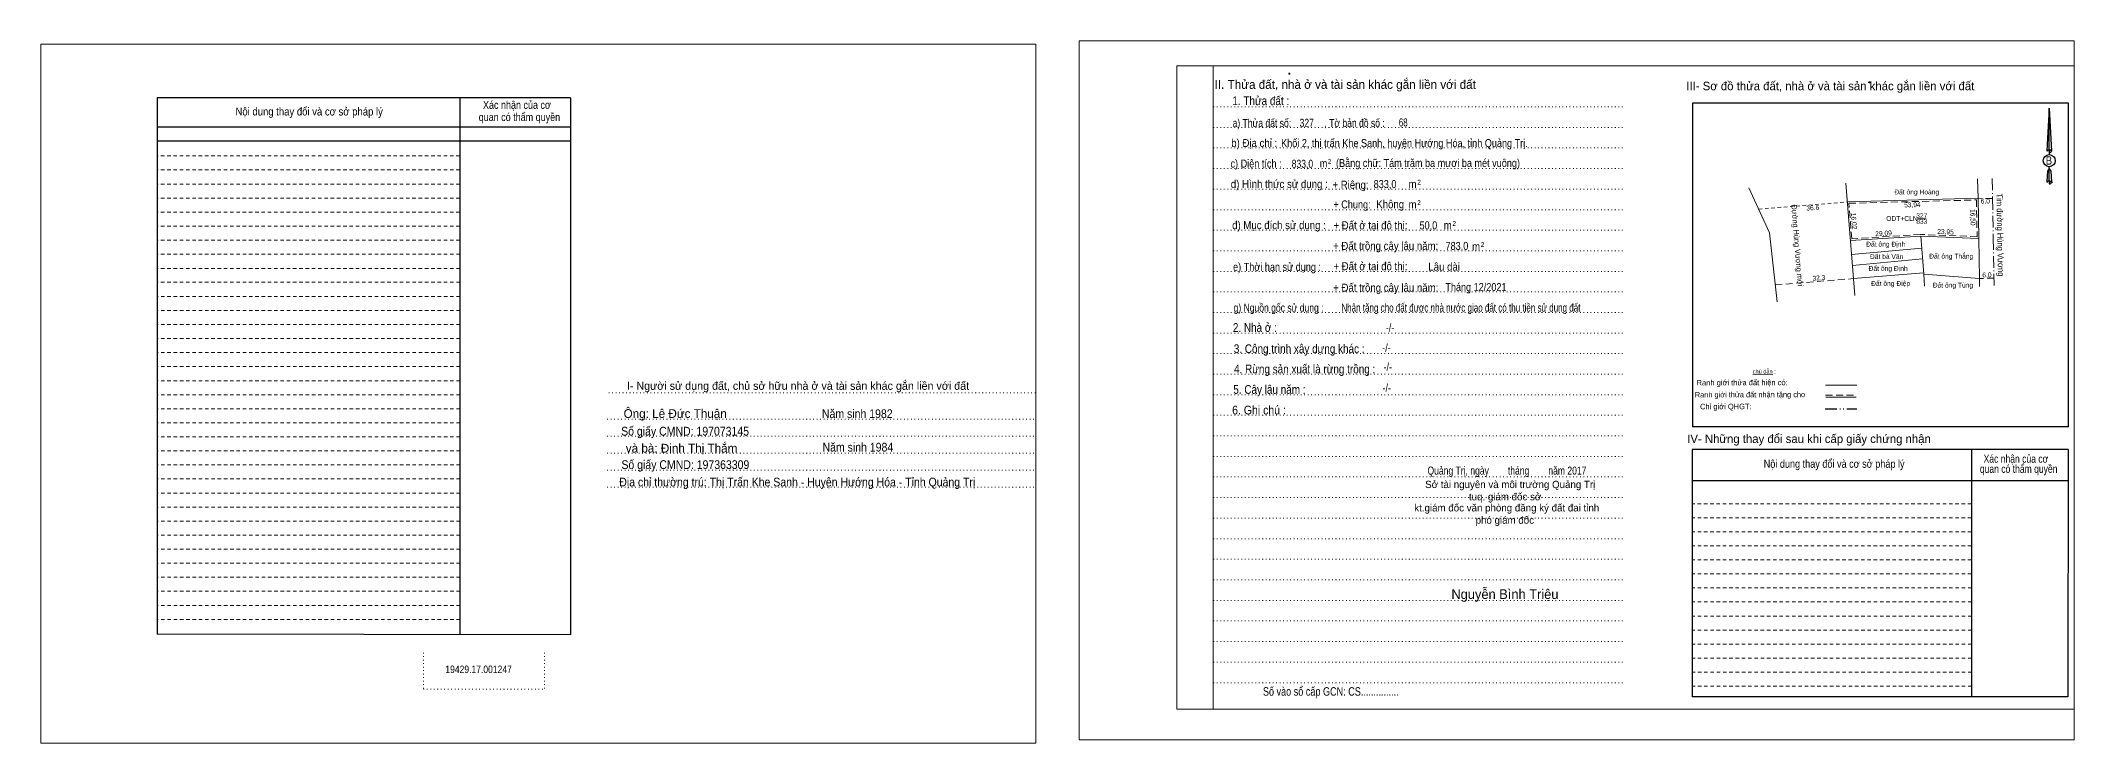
# Model space of a CAD drawing. Header units: metres. Extents: x 550190 to 552569, y 1839277 to 1839758.
# Drawn here: x 550190 to 551029, y 1839469 to 1839758 of the extents above; entities that cross this region are included whole.
import ezdxf
from ezdxf.enums import TextEntityAlignment as Align

# ---------------------------------------------------------------- set-up
doc = ezdxf.new("R2010")
doc.units = ezdxf.units.M
doc.header["$LTSCALE"] = 0.96
doc.header["$PDMODE"] = 32
doc.header["$PDSIZE"] = 0.48
for name, pattern in [('DASH_DOUBLE_DOT', [9.2, 5, -1.2, 0.3, -1.2, 0.3, -1.2]), ('DOT_DASHED', [7.7, 5, -1.2, 0.3, -1.2]), ('DOTTED', [1.5, 0.3, -1.2]), ('MEDIUM_DASHED', [4.5, 3, -1.5]), ('SHORT_DASHED', [2.7, 1.5, -1.2])]:
    doc.linetypes.add(name, pattern=pattern)
for name, color, linetype, lineweight in [('1', 7, 'DOTTED', 13), ('18', 7, 'Continuous', 25), ('2', 7, 'SHORT_DASHED', 13), ('28', 7, 'Continuous', 25), ('5', 7, 'Continuous', 13), ('55', 7, 'Continuous', 13), ('7', 7, 'Continuous', 13)]:
    doc.layers.add(name, color=color, linetype=linetype, lineweight=lineweight)
doc.layers.add('9', color=7, linetype='Continuous')

msp = doc.modelspace()

# ---------------------------------------------------------------- linework, layer by layer
at = {"layer": '1', "linetype": 'Continuous'}
for p, q in [((550658.34, 1839747.97), (551028.54, 1839747.97)), ((550658.34, 1839747.97), (550658.34, 1839482.97)), ((551028.54, 1839747.97), (551028.54, 1839480.73)), ((550658.34, 1839482.97), (551028.54, 1839482.97))]:
    msp.add_line(p, q, dxfattribs=at)
at = {"layer": '1'}
for p, q in [((550673.34, 1839747.97), (550673.34, 1839482.97)), ((550673.34, 1839747.97), (550673.34, 1839482.97)), ((550673.5, 1839731.13), (550842.58, 1839731.13)), ((550673.5, 1839722.69), (550842.58, 1839722.69)), ((550673.5, 1839714.21), (550842.58, 1839714.21)), ((550673.5, 1839705.73), (550842.58, 1839705.73)), ((550673.5, 1839697.25), (550842.58, 1839697.25)), ((550673.5, 1839688.77), (550842.58, 1839688.77)), ((550673.5, 1839680.33), (550842.58, 1839680.33)), ((550673.5, 1839671.85), (550842.58, 1839671.85)), ((550673.5, 1839663.37), (550842.58, 1839663.37)), ((550673.5, 1839654.89), (550842.58, 1839654.89)), ((550673.5, 1839646.45), (550842.58, 1839646.45)), ((550673.5, 1839637.97), (550842.58, 1839637.97)), ((550673.5, 1839629.49), (550842.58, 1839629.49)), ((550424.1, 1839613.33), (550600.22, 1839613.33)), ((550673.5, 1839621.01), (550842.58, 1839621.01)), ((550673.5, 1839612.53), (550842.58, 1839612.53)), ((550423.52, 1839602.53), (550599.62, 1839602.53)), ((550673.5, 1839604.09), (550842.58, 1839604.09)), ((550423.52, 1839595.53), (550599.62, 1839595.53)), ((550423.52, 1839588.53), (550599.62, 1839588.53)), ((550673.5, 1839595.61), (550842.58, 1839595.61)), ((550423.52, 1839581.53), (550599.62, 1839581.53)), ((550673.5, 1839587.13), (550842.58, 1839587.13)), ((550423.52, 1839574.53), (550599.62, 1839574.53)), ((550673.5, 1839578.69), (550842.58, 1839578.69)), ((550673.5, 1839570.21), (550842.58, 1839570.21)), ((550673.5, 1839561.69), (550842.58, 1839561.69)), ((550673.5, 1839553.25), (550842.58, 1839553.25)), ((550673.5, 1839544.81), (550842.58, 1839544.81)), ((550673.5, 1839536.29), (550842.58, 1839536.29)), ((550673.5, 1839527.81), (550842.58, 1839527.81)), ((550673.5, 1839519.37), (550842.58, 1839519.37)), ((550347.66, 1839506.25), (550347.66, 1839491.25)), ((550397.62, 1839506.25), (550397.62, 1839491.25)), ((550673.5, 1839510.89), (550842.58, 1839510.89)), ((550673.5, 1839502.41), (550842.58, 1839502.41)), ((550347.66, 1839491.25), (550397.62, 1839491.25)), ((550673.5, 1839493.93), (550842.58, 1839493.93))]:
    msp.add_line(p, q, dxfattribs=at)
at = {"layer": '1', "linetype": 'Continuous'}
for points in [[(550189.84, 1839468.97), (550600.24, 1839468.97), (550600.24, 1839756.97), (550189.84, 1839756.97)], [(550189.84, 1839756.97), (550600.24, 1839756.97), (550600.24, 1839468.97), (550189.84, 1839468.97)], [(550189.84, 1839468.97), (550600.24, 1839468.97), (550600.24, 1839756.97), (550189.84, 1839756.97)], [(550618.14, 1839470.37), (551028.54, 1839470.37), (551028.54, 1839758.37), (550618.14, 1839758.37)], [(550673.34, 1839747.97), (551028.54, 1839747.97), (551028.54, 1839482.97), (550673.34, 1839482.97)]]:
    msp.add_lwpolyline(points, close=True, dxfattribs=at)
at = {"layer": '18'}
for p, q in [((551018.16, 1839730.57), (551019.1, 1839712.85)), ((551018.16, 1839730.57), (551019.1, 1839712.85)), ((551018.16, 1839730.57), (551019.1, 1839712.85)), ((551017.4, 1839715.65), (551017.26, 1839712.89)), ((551018.16, 1839713.45), (551018.16, 1839712.77)), ((551018.16, 1839712.77), (551018.16, 1839712.25)), ((551018.16, 1839712.25), (551018.16, 1839711.57)), ((551018.16, 1839712.25), (551018.16, 1839711.57)), ((551018.16, 1839712.25), (551018.16, 1839711.57)), ((551018.16, 1839705.65), (551018.16, 1839706.45)), ((551018.16, 1839705.65), (551018.16, 1839706.45)), ((551018.16, 1839705.65), (551018.16, 1839706.45)), ((551018.16, 1839705.65), (551018.86, 1839704.65)), ((551018.16, 1839705.65), (551018.86, 1839704.65)), ((551018.16, 1839705.65), (551018.86, 1839704.65)), ((551019.1, 1839712.85), (551019.1, 1839712.89)), ((551018.16, 1839700.65), (551018.16, 1839699.97)), ((551018.16, 1839699.97), (551018.16, 1839699.45)), ((551018.86, 1839704.65), (551019.1, 1839700.05)), ((551018.86, 1839704.65), (551019.1, 1839700.05)), ((551018.86, 1839704.65), (551019.1, 1839700.05))]:
    msp.add_line(p, q, dxfattribs=at)
for points in [[(551018.16, 1839713.45), (551018.16, 1839730.57), (551017.4, 1839715.65)], [(551018.16, 1839700.65), (551018.16, 1839705.65), (551017.5, 1839704.65), (551017.4, 1839702.77), (551017.26, 1839700.05)]]:
    msp.add_lwpolyline(points, dxfattribs=at)
msp.add_ellipse((551018.1971, 1839708.9595), major_axis=(0, 2.5159), ratio=0.983453, dxfattribs=at)
for centre, start_param, end_param in [((551018.198, 1839712.8363), 1.57079633, 3.07445202), ((551018.198, 1839712.8363), 0.06714063, 1.57079633), ((551018.198, 1839712.8363), 4.71238898, 6.28318531), ((551018.198, 1839699.9954), 2.49106941, 3.07427841), ((551018.198, 1839699.9954), 1.57079633, 2.49106941), ((551018.198, 1839699.9954), 0.06714063, 1.57079633), ((551018.198, 1839699.9954), 4.71238898, 6.28318531)]:
    msp.add_ellipse(centre, major_axis=(0.907, 0), ratio=0.655448, start_param=start_param, end_param=end_param, dxfattribs=at)
msp.add_point((551019.1, 1839700.05), dxfattribs=at)
at = {"layer": '2', "linetype": 'Continuous', "lineweight": 25}
for p, q in [((550408.38, 1839734.89), (550237.84, 1839734.89)), ((550237.84, 1839734.89), (550237.84, 1839513.85)), ((550362.7, 1839734.89), (550362.76, 1839513.69)), ((550408.38, 1839722.81), (550238.06, 1839722.81)), ((550408.38, 1839717.05), (550238.06, 1839717.05))]:
    msp.add_line(p, q, dxfattribs=at)
at = {"layer": '2'}
for p, q in [((550362.7, 1839710.89), (550237.82, 1839710.89)), ((550362.7, 1839705.13), (550237.82, 1839705.13)), ((550362.7, 1839705.13), (550237.84, 1839705.13)), ((550362.7, 1839699.33), (550237.84, 1839699.33)), ((550362.7, 1839693.53), (550237.84, 1839693.53)), ((550362.7, 1839687.77), (550237.84, 1839687.77)), ((550362.7, 1839681.97), (550237.84, 1839681.97)), ((550362.7, 1839676.21), (550237.84, 1839676.21)), ((550362.72, 1839670.41), (550237.84, 1839670.41)), ((550362.72, 1839664.61), (550237.84, 1839664.61)), ((550362.72, 1839658.85), (550237.84, 1839658.85)), ((550362.74, 1839653.05), (550237.84, 1839653.05)), ((550362.74, 1839647.25), (550237.84, 1839647.25)), ((550362.74, 1839641.49), (550237.84, 1839641.49)), ((550362.74, 1839635.69), (550237.84, 1839635.69)), ((550362.74, 1839629.93), (550237.84, 1839629.93)), ((550362.74, 1839624.13), (550237.84, 1839624.13)), ((550362.74, 1839618.33), (550237.84, 1839618.33)), ((550362.74, 1839612.57), (550237.84, 1839612.57)), ((550362.74, 1839606.77), (550237.84, 1839606.77)), ((550362.74, 1839600.97), (550237.84, 1839600.97)), ((550362.74, 1839595.21), (550237.84, 1839595.21)), ((550362.76, 1839589.41), (550237.84, 1839589.41)), ((550362.76, 1839583.61), (550237.84, 1839583.61)), ((550362.76, 1839577.85), (550237.84, 1839577.85)), ((550362.76, 1839572.05), (550237.84, 1839572.05)), ((550362.78, 1839566.29), (550237.84, 1839566.29)), ((550362.78, 1839560.49), (550237.84, 1839560.49)), ((550362.78, 1839554.69), (550237.84, 1839554.69)), ((550986.1, 1839561.89), (550870.94, 1839561.89)), ((550986.1, 1839556.09), (550870.94, 1839556.09)), ((550362.78, 1839548.93), (550237.84, 1839548.93)), ((550986.1, 1839550.29), (550870.94, 1839550.29)), ((550362.78, 1839543.13), (550237.84, 1839543.13)), ((550986.1, 1839544.53), (550870.94, 1839544.53)), ((550986.12, 1839538.73), (550870.94, 1839538.73)), ((550362.78, 1839537.33), (550237.84, 1839537.33)), ((550362.78, 1839531.57), (550237.84, 1839531.57)), ((550986.14, 1839532.97), (550870.94, 1839532.97)), ((550362.78, 1839525.77), (550237.84, 1839525.77)), ((550986.14, 1839527.17), (550870.94, 1839527.17)), ((550986.14, 1839521.37), (550870.94, 1839521.37)), ((550362.78, 1839520.01), (550237.84, 1839520.01)), ((550986.14, 1839515.61), (550870.94, 1839515.61)), ((550986.16, 1839509.81), (550870.94, 1839509.81)), ((550986.16, 1839504.01), (550870.94, 1839504.01)), ((550986.18, 1839498.25), (550870.94, 1839498.25)), ((550986.18, 1839492.45), (550870.94, 1839492.45))]:
    msp.add_line(p, q, dxfattribs=at)
at = {"layer": '2', "linetype": 'Continuous', "lineweight": 25}
msp.add_lwpolyline([(550408.38, 1839734.89), (550408.28, 1839513.61), (550237.84, 1839513.85)], dxfattribs=at)
at = {"layer": '28'}
for p, q in [((550871.08, 1839732.61), (550871.08, 1839599.33)), ((551026.14, 1839599.33), (550871.08, 1839599.33)), ((550986.1, 1839589.93), (550986.18, 1839488.17)), ((551025.98, 1839589.93), (551025.9, 1839488.17)), ((551025.96, 1839577.01), (550870.94, 1839577.01)), ((551025.9, 1839488.17), (550870.94, 1839488.17))]:
    msp.add_line(p, q, dxfattribs=at)
at = {"layer": '28', "linetype": 'SHORT_DASHED', "lineweight": 13}
msp.add_line((550986.08, 1839567.65), (550870.94, 1839567.65), dxfattribs=at)
at = {"layer": '28'}
for points in [[(551026.14, 1839599.33), (551026.14, 1839732.61), (550871.08, 1839732.61)], [(551025.98, 1839589.93), (550870.94, 1839589.93), (550870.94, 1839488.17)]]:
    msp.add_lwpolyline(points, dxfattribs=at)
msp.add_point((550944.02, 1839741.25), dxfattribs=at)
at = {"layer": '5'}
msp.add_point((550704.82, 1839744.79), dxfattribs=at)
at = {"layer": '55'}
for p, q in [((550896.02, 1839620.83), (550904.16, 1839620.79)), ((550925.9, 1839616.51), (550938.9, 1839616.51)), ((550926.02, 1839611.55), (550938.5, 1839611.55)), ((550926.02, 1839611.55), (550938.5, 1839611.55))]:
    msp.add_line(p, q, dxfattribs=at)
at = {"layer": '55', "linetype": 'DASH_DOUBLE_DOT', "lineweight": 25}
msp.add_line((550925.82, 1839606.79), (550938.82, 1839606.79), dxfattribs=at)
at = {"layer": '55', "linetype": 'MEDIUM_DASHED'}
msp.add_line((550925.98, 1839612.43), (550938.78, 1839612.43), dxfattribs=at)
at = {"layer": '7'}
for p, q in [((550934.29, 1839699.69), (550937.98, 1839653.43)), ((550988.65, 1839701.46), (550988.82, 1839693.46)), ((550988.82, 1839693.46), (550934.9, 1839692.05)), ((550988.82, 1839693.46), (550989.13, 1839676.96)), ((550963.93, 1839685.03), (550967.48, 1839685.03)), ((550965.59, 1839672.94), (550936.64, 1839670.29)), ((550966.43, 1839662.17), (550965.2, 1839677.92)), ((550965.96, 1839668.47), (550936.99, 1839665.81)), ((550937.43, 1839660.38), (550966.33, 1839662.71)), ((550966.43, 1839662.17), (550989.44, 1839660.46)), ((550966.81, 1839657.25), (550966.43, 1839662.17))]:
    msp.add_line(p, q, dxfattribs=at)
at = {"layer": '7', "linetype": 'DOT_DASHED'}
msp.add_line((550994.65, 1839701.59), (550994.82, 1839693.59), dxfattribs=at)
at = {"layer": '7', "linetype": 'SHORT_DASHED'}
msp.add_line((550898.4, 1839689.04), (550934.91, 1839691.95), dxfattribs=at)
at = {"layer": '7', "linetype": 'MEDIUM_DASHED'}
for p, q in [((550994.82, 1839693.4), (550988.82, 1839693.29)), ((550905.2, 1839657.81), (550937.43, 1839660.38)), ((550995.44, 1839660.57), (550989.44, 1839660.46))]:
    msp.add_line(p, q, dxfattribs=at)
at = {"layer": '7'}
for points in [[(550894.37, 1839697.81), (550902.89, 1839679.27), (550905.95, 1839650.82)], [(550936.17, 1839676.08), (550965.2, 1839677.92), (550989.13, 1839676.96)], [(550989.13, 1839676.96), (550989.44, 1839660.46), (550989.5, 1839657.12)]]:
    msp.add_lwpolyline(points, dxfattribs=at)
at = {"layer": '7', "linetype": 'MEDIUM_DASHED'}
msp.add_lwpolyline([(550988.17, 1839692.79), (550988.46, 1839677.64), (550965.15, 1839678.58), (550936.77, 1839676.78), (550935.61, 1839691.41)], close=True, dxfattribs=at)
at = {"layer": '7', "linetype": 'DOT_DASHED'}
msp.add_lwpolyline([(550994.82, 1839693.57), (550995.13, 1839677.07), (550995.52, 1839656.54)], dxfattribs=at)

# ---------------------------------------------------------------- texts
at = {"layer": '18'}
for s, height, p in [('II. Thửa đất, nhà ở và tài sản khác gắn liền với đất', 3.6, (550727.86, 1839738.55)), ('Sở tài nguyên và môi trường Quảng Trị', 3, (550795.91, 1839574.09)), ('tuq. giám đốc sở', 3, (550793.79, 1839569.03)), ('kt.giám đốc văn phòng đăng ký đất đai tỉnh', 3, (550794.465, 1839564.47)), ('phó giám đốc', 3, (550793.675, 1839559.39)), ('Nguyễn Bình Triệu', 3.96, (550793.72, 1839528.42))]:
    msp.add_text(s, height=height, dxfattribs=at).set_placement(p, align=Align.CENTER)
for s, height, width, p in [('1. Thửa đất :', 3.6, 0.85, (550693.03, 1839731.83)), ('a) Thửa đất số:              , Tờ bản đồ số : ', 3.3, 0.8, (550713.26, 1839722.83)), ('327', 3.3, 0.8, (550711.99, 1839722.91)), ('68', 3.3, 0.75, (550751.765, 1839723.07)), ('b) Địa chỉ : ', 3.3, 0.9, (550690.88, 1839714.59)), (' Khối 2, thị trấn Khe Sanh, huyện Hướng Hóa, tỉnh Quảng Trị.', 3.3, 0.85, (550751.75, 1839714.55)), ('c) Diện tích :                                                   ', 3.3, 0.85, (550717.65, 1839706.11)), ('833,0', 3.3, 0.8, (550710.205, 1839706.03)), (' m', 3.3, 0.85, (550718.39, 1839706.19)), ('2', 2, 0.75, (550721.39, 1839707.63)), ('(Bằng chữ: Tám trăm ba mươi ba mét vuông)', 3.3, 0.85, (550761.99, 1839706.35)), ('B', 3.456, 0.85, (551018.07, 1839707.29)), ('d) Hình thức sử dụng :', 3.3, 0.9, (550700.65, 1839697.71)), ('+ Riêng: ', 3.3, 0.9, (550730.57, 1839697.39)), ('833,0', 3.3, 0.85, (550744.275, 1839697.67)), (' m', 3.3, 0.9, (550755.07, 1839697.67)), ('2', 2, 0.8, (550758.3, 1839699.11)), ('       + Chung:', 3.3, 0.85, (550727, 1839689.29)), ('Không', 3.3, 0.9, (550746.4, 1839689.37)), (' m', 3.3, 0.9, (550755.07, 1839689.27)), ('2', 2, 0.8, (550758.28, 1839690.71)), ('đ) Mục đích sử dụng :', 3.3, 0.9, (550700.53, 1839680.75)), ('+ Đất ở tại đô thị:', 3.3, 0.9, (550738.23, 1839680.69)), ('50,0', 3.3, 0.85, (550762.15, 1839680.67)), (' m', 3.3, 0.9, (550769.59, 1839680.69)), ('2', 2, 0.8, (550772.82, 1839682.09)), ('+ Đất trồng cây lâu năm:', 3.3, 0.9, (550744.53, 1839672.21)), ('783,0', 3.3, 0.85, (550773.915, 1839672.19)), (' m', 3.3, 0.9, (550781.25, 1839671.99)), ('2', 2, 0.8, (550784.48, 1839673.39)), ('e) Thời hạn sử dụng :', 3.3, 0.85, (550699.73, 1839663.55)), ('+ Đất ở tại đô thị:', 3.3, 0.9, (550738.23, 1839663.83)), ('Lâu dài', 3.3, 0.9, (550768.64, 1839663.63)), ('+ Đất trồng cây lâu năm:', 3.3, 0.9, (550744.57, 1839655.01)), ('Tháng 12/2021', 3.3, 0.85, (550781.75, 1839655.25)), ('g) Nguồn gốc sử dụng :', 3.3, 0.8, (550700.36, 1839646.75)), ('Nhận tặng cho đất được nhà nước giao đất có thu tiền sử dụng đất', 3.3, 0.75, (550775.56, 1839646.77)), ('2. Nhà ở :', 3.6, 0.85, (550690.61, 1839638.43)), ('3. Công trình xây dựng khác :', 3.6, 0.85, (550708.86, 1839629.71)), ('4. Rừng sản xuất là rừng trồng :', 3.6, 0.85, (550711.13, 1839621.35)), ('5. Cây lâu năm :', 3.6, 0.85, (550696.6, 1839612.91)), ('6. Ghi chú :', 3.6, 0.9, (550692.29, 1839604.43)), ('Quảng Trị, ngày        tháng        năm 2017', 3.3, 0.8, (550794.55, 1839579.65)), ('19429.17.001247', 3.1, 0.85, (550370.44, 1839497.89)), ('Số vào sổ cấp GCN: CS...............', 3.5, 0.8, (550721.9, 1839488.57))]:
    msp.add_text(s, height=height, dxfattribs=dict(at, width=width)).set_placement(p, align=Align.CENTER)
at = {"layer": '2'}
for s, width, p in [('Nội dung thay đổi và cơ sở pháp lý', 0.9, (550300.58, 1839727.57)), ('Nội dung thay đổi và cơ sở pháp lý', 0.9, (550300.58, 1839727.57)), ('Xác nhận của cơ', 0.85, (550386.25, 1839730.29)), ('Xác nhận của cơ', 0.85, (550386.25, 1839730.29)), (' quan có thẩm quyền', 0.85, (550386.77, 1839725.29)), (' quan có thẩm quyền', 0.85, (550386.77, 1839725.29))]:
    msp.add_text(s, height=3.261, dxfattribs=dict(at, width=width)).set_placement(p, align=Align.CENTER)
at = {"layer": '28'}
for s, height, p in [('III- Sơ đồ thửa đất, nhà ở và tài sản khác gắn liền với đất', 3.5, (550927.9, 1839737.97)), ('I- Người sử dụng đất, chủ sở hữu nhà ở và tài sản khác gắn liền với đất', 3.306, (550502.17, 1839614.57)), ('Ông: Lê Đức Thuận', 3.6, (550451.53, 1839602.99)), ('IV- Những thay đổi sau khi cấp giấy chứng nhận', 3.5, (550919.13, 1839592.65)), ('và bà: Đinh Thị Thắm', 3.6, (550454.16, 1839588.72))]:
    msp.add_text(s, height=height, dxfattribs=at).set_placement(p, align=Align.CENTER)
for s, height, width, p in [('-/-', 3.3, 0.85, (550746.35, 1839638.63)), ('-/-', 3.3, 0.85, (550744.87, 1839630.23)), ('-/-', 3.3, 0.85, (550745.39, 1839622.35)), ('-/-', 3.3, 0.85, (550744.97, 1839613.71)), ('Năm sinh 1982', 3.6, 0.9, (550526.62, 1839602.93)), ('Số giấy CMND: 197073145', 3.6, 0.9, (550455.605, 1839595.73)), ('Năm sinh 1984', 3.6, 0.9, (550526.86, 1839589.14)), ('Xác nhận của cơ', 3.3, 0.8, (551004.45, 1839584.53)), ('Số giấy CMND: 197363309', 3.6, 0.9, (550455.72, 1839581.95)), ('Nội dung thay đổi và cơ sở pháp lý', 3.3, 0.85, (550929.48, 1839582.45)), (' quan có thẩm quyền', 3.3, 0.8, (551005.09, 1839580.37)), ('Địa chỉ thường trú: Thị Trấn Khe Sanh - Huyện Hướng Hóa - Tỉnh Quảng Trị', 3.6, 0.9, (550501.865, 1839574.78))]:
    msp.add_text(s, height=height, dxfattribs=dict(at, width=width)).set_placement(p, align=Align.CENTER)
at = {"layer": '55'}
msp.add_text('chú dẫn :', height=1.665, rotation=359.976, dxfattribs=at).set_placement((550900.6646, 1839621.2677), align=Align.CENTER)
for s, height, width, p in [('Ranh giới thửa đất hiện có:', 2.26, 0.9, (550891.5425, 1839616.4251)), ('Ranh giới thửa đất nhận tặng cho', 2.24, 0.85, (550894.7725, 1839611.4828)), ('Chỉ giới QHGT:', 2.25, 0.9, (550884.8125, 1839606.5708))]:
    msp.add_text(s, height=height, rotation=0.127, dxfattribs=dict(at, width=width)).set_placement(p, align=Align.CENTER)
at = {"layer": '7'}
for s, height, rotation, width, p in [('Đường Hùng Vương mới', 2.3, 274.561, 0.95, (550913.1388, 1839673.9914)), ('36.6', 2, 4.557, 0.9, (550920.7555, 1839688.5646)), ('53,94', 2, 1.498, 0.85, (550961.7789, 1839689.7966)), ('6.0', 2, 1.05, 0.85, (550991.8417, 1839691.3095)), ('Tim đường Hùng Vương', 2.5, 271.076, 0.9, (550996.7219, 1839678.3435)), ('16,02', 2, 274.547, 0.9, (550936.6762, 1839683.9893)), ('29,09', 2, 3.632, 0.9, (550949.9267, 1839678.037)), ('23,95', 2, 357.707, 0.85, (550975.385, 1839678.6837)), ('16,50', 2, 271.076, 0.85, (550985.6949, 1839685.6388)), ('32.3', 2, 4.559, 0.85, (550923.2655, 1839659.6907)), ('6.0', 2, 1.05, 0.85, (550992.5117, 1839660.8995))]:
    msp.add_text(s, height=height, rotation=rotation, dxfattribs=dict(at, width=width)).set_placement(p, align=Align.CENTER)
for s, width, p in [('ODT+CLN', 0.95, (550957.44, 1839684.14)), ('327', 0.85, (550965.62, 1839685.31)), ('833', 0.85, (550965.62, 1839682.97)), ('Đất bà Vân', 0.9, (550951.135, 1839668.46)), ('Đất ông Thắng', 0.9, (550977.765, 1839668.63)), ('Đất ông Điệp', 0.95, (550952.775, 1839657.39)), ('Đất ông Tùng', 0.9, (550978.495, 1839656.69))]:
    msp.add_text(s, height=2, dxfattribs=dict(at, width=width)).set_placement(p, align=Align.CENTER)
for p in [(550950.74, 1839673.57), (550951.76, 1839663.58)]:
    msp.add_text('Đất ông Định', height=2, dxfattribs=at).set_placement(p, align=Align.CENTER)
at = {"layer": '9', "width": 0.9}
msp.add_text('Đất ông Hoàng', height=2, dxfattribs=at).set_placement((550963.535, 1839695.05), align=Align.CENTER)

doc.saveas('drawing.dxf')
